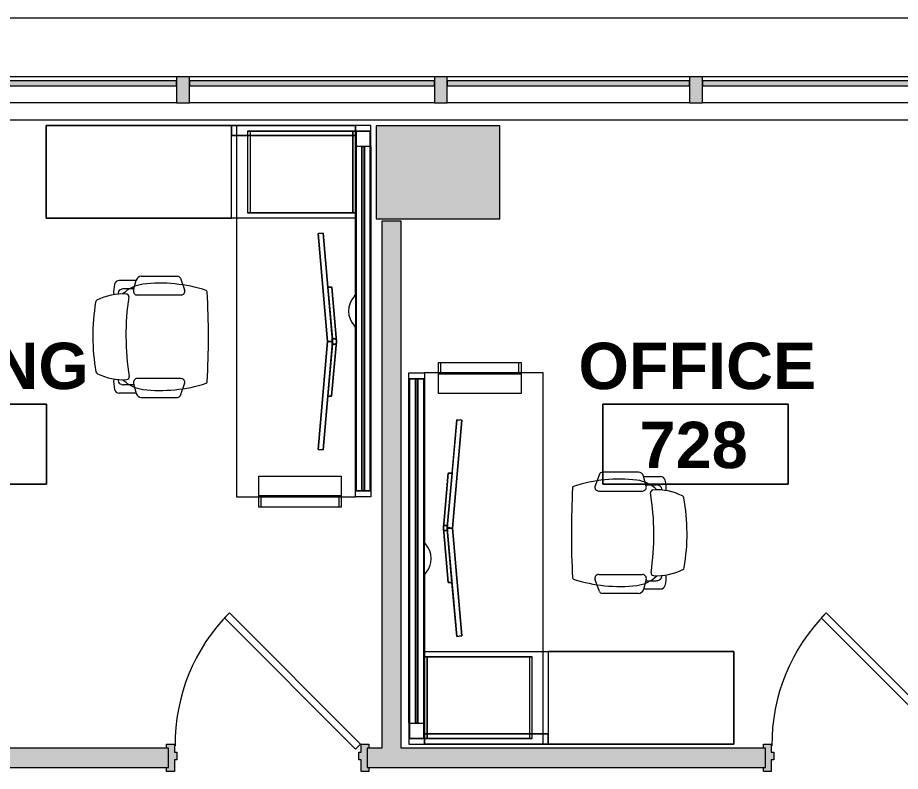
# Model space of a CAD drawing. Header units: inches. Extents: x 1076 to 2563, y 349 to 2134.
# Drawn here: x 1323.5 to 1494.7, y 1987.7 to 2133.9 of the extents above; entities that cross this region are included whole.
import ezdxf

# ---------------------------------------------------------------- set-up
doc = ezdxf.new("R2010")
doc.units = ezdxf.units.IN
doc.header["$MEASUREMENT"] = 0
doc.linetypes.add('Dash', pattern=[0.25, 0.125, -0.125])
for name, color, linetype, lineweight in [('A-AREA-IDEN', 2, 'Continuous', 9), ('A-COLS', 52, 'Continuous', 13), ('A-DOOR', 31, 'Continuous', 13), ('A-GLAZ-CURT', 52, 'Continuous', 13), ('A-GLAZ-CWMG', 51, 'Continuous', 13), ('A-WALL', 113, 'Continuous', 13), ('A-WALL-PATT', 111, 'Continuous', 13), ('I-FURN', 30, 'Continuous', 9), ('I-FURN-PNLS', 30, 'Dash', 9), ('I-WALL', 2, 'Continuous', 13)]:
    doc.layers.add(name, color=color, linetype=linetype, lineweight=lineweight)
doc.styles.add('Swis721 Lt BT_B', font='', dxfattribs={"height": 9})
doc.styles.get('Swis721 Lt BT_B').set_extended_font_data('Swis721 Lt BT', bold=True)

# ---------------------------------------------------------------- blocks, each defined once
blk = doc.blocks.new('Door - Single - Solid Door-7732912-Level XX  POWER _ SIGNAL')
at = {"layer": 'A-DOOR'}
h = blk.add_hatch(color=250, dxfattribs=at)
h.paths.add_polyline_path([(22.12, 2.54), (22.12, 0.29), (21.62, 0.29), (21.62, -1.21), (22.12, -1.21), (22.12, -2.71), (23.62, -2.71), (23.62, -1.96), (23.24, -1.96), (23.24, 1.79), (23.62, 1.79), (23.62, 2.54), (23.24, 2.54)], flags=0)
h.paths.add_polyline_path([(-14.68, 2.54), (-15.63, 2.54), (-15.63, 1.79), (-15.26, 1.79), (-15.26, -1.96), (-15.63, -1.96), (-15.63, -2.71), (-14.13, -2.71), (-14.13, -1.21), (-13.63, -1.21), (-13.63, 0.29), (-14.13, 0.29), (-14.13, 2.54)], flags=0)
at = {"layer": 'A-DOOR', "color": 8, "lineweight": 20}
for p, q in [((-15.63, 2.54), (-14.13, 2.54)), ((-15.63, 1.79), (-15.63, 2.54)), ((-14.13, 2.54), (-14.13, 0.29)), ((22.12, 2.54), (23.62, 2.54)), ((22.12, 0.29), (22.12, 2.54)), ((23.62, 2.54), (23.62, 1.79)), ((-14.13, 0.29), (-13.63, 0.29)), ((-13.63, 0.29), (-13.63, -1.21)), ((21.62, 0.29), (22.12, 0.29)), ((21.62, -1.21), (21.62, 0.29)), ((-14.13, -1.21), (-14.13, -2.71)), ((-13.63, -1.21), (-14.13, -1.21)), ((22.12, -1.21), (21.62, -1.21)), ((22.12, -2.71), (22.12, -1.21)), ((-15.63, -2.71), (-15.63, -1.96)), ((-14.13, -2.71), (-15.63, -2.71)), ((-13.03, -1.74), (-14.01, -2.71)), ((-14.01, -2.71), (11.45, -28.17)), ((12.42, -27.2), (-13.03, -1.74)), ((23.62, -2.71), (22.12, -2.71)), ((23.62, -1.96), (23.62, -2.71)), ((11.45, -28.17), (12.42, -27.2))]:
    blk.add_line(p, q, dxfattribs=at)
at = {"layer": 'A-DOOR', "lineweight": 9}
blk.add_arc((-14.01, -2.71), 36, 315, 0.5, dxfattribs=at)
blk = doc.blocks.new('System Panel - Glazed-V4-Level XX  POWER _ SIGNAL')
at = {"layer": 'A-GLAZ-CURT', "lineweight": 9}
blk.add_hatch(color=7, dxfattribs=at).paths.add_polyline_path([(23.37, 0.75), (23.37, 1.75), (-23.37, 1.75), (-23.37, 0.75), (-9.52, 0.75)], flags=0)
at = {"layer": 'A-GLAZ-CURT', "color": 8, "lineweight": 20}
for p, q in [((23.37, 1.75), (-23.37, 1.75)), ((-23.37, 1.75), (-23.37, 0.75)), ((23.37, 0.75), (23.37, 1.75)), ((-23.37, 0.75), (23.37, 0.75))]:
    blk.add_line(p, q, dxfattribs=at)
blk = doc.blocks.new('System Panel - Glazed-7148733-Level XX  POWER _ SIGNAL')
at = {"layer": 'A-GLAZ-CURT', "lineweight": 9}
blk.add_hatch(color=7, dxfattribs=at).paths.add_polyline_path([(23.75, 0.75), (23.75, 1.75), (-23.75, 1.75), (-23.75, 0.75)], flags=0)
at = {"layer": 'A-GLAZ-CURT', "color": 8, "lineweight": 20}
for p, q in [((23.75, 1.75), (-23.75, 1.75)), ((-23.75, 1.75), (-23.75, 0.75)), ((23.75, 0.75), (23.75, 1.75)), ((-23.75, 0.75), (23.75, 0.75))]:
    blk.add_line(p, q, dxfattribs=at)
blk = doc.blocks.new('System Panel - Glazed-7148729-Level XX  POWER _ SIGNAL')
at = {"layer": 'A-GLAZ-CURT', "lineweight": 9}
blk.add_hatch(color=7, dxfattribs=at).paths.add_polyline_path([(-10.89, 0.75), (23.5, 0.75), (23.5, 1.75), (-23.5, 1.75), (-23.5, 0.75)], flags=0)
at = {"layer": 'A-GLAZ-CURT', "color": 8, "lineweight": 20}
for p, q in [((23.5, 1.75), (-23.5, 1.75)), ((-23.5, 1.75), (-23.5, 0.75)), ((23.5, 0.75), (23.5, 1.75)), ((-23.5, 0.75), (23.5, 0.75))]:
    blk.add_line(p, q, dxfattribs=at)
blk = doc.blocks.new('Rectangular Mullion - 2_5_ x 5_ rectangular-7148713-Level XX  POWER _ SIGNAL')
at = {"layer": 'A-GLAZ-CWMG', "lineweight": 9}
blk.add_hatch(color=7, dxfattribs=at).paths.add_polyline_path([(-1.25, 2.5), (1.25, 2.5), (1.25, -2.5), (-1.25, -2.5), (-1.25, -0.75)], flags=0)
at = {"layer": 'A-GLAZ-CWMG', "color": 8, "lineweight": 20}
for p, q in [((-1.25, 2.5), (1.25, 2.5)), ((-1.25, -2.5), (-1.25, 2.5)), ((1.25, 2.5), (1.25, -2.5)), ((1.25, -2.5), (-1.25, -2.5))]:
    blk.add_line(p, q, dxfattribs=at)
blk = doc.blocks.new('Rectangular Mullion - 2_5_ x 5_ rectangular-V5-Level XX  POWER _ SIGNAL')
at = {"layer": 'A-GLAZ-CWMG', "lineweight": 9}
for p, q in [((1354.3, 2122.36), (1307.55, 2122.36)), ((1354.3, 2117.36), (1307.55, 2117.36))]:
    blk.add_line(p, q, dxfattribs=at)
blk = doc.blocks.new('Rectangular Mullion - 2_5_ x 5_ rectangular-7148718-Level XX  POWER _ SIGNAL')
at = {"layer": 'A-GLAZ-CWMG', "lineweight": 9}
for p, q in [((1179.55, 2122.36), (1132.05, 2122.36)), ((1179.55, 2117.36), (1132.05, 2117.36))]:
    blk.add_line(p, q, dxfattribs=at)
blk = doc.blocks.new('Rectangular Mullion - 2_5_ x 5_ rectangular-7148714-Level XX  POWER _ SIGNAL')
at = {"layer": 'A-GLAZ-CWMG', "lineweight": 9}
for p, q in [((1453.8, 2122.36), (1406.8, 2122.36)), ((1453.8, 2117.36), (1406.8, 2117.36))]:
    blk.add_line(p, q, dxfattribs=at)
blk = doc.blocks.new('TYP WORKSTATION - TYP WORKSTATION-7264152-Level XX  POWER _ SIGNAL')
at = {"layer": 'I-FURN'}
for p, q in [((1.12, 2.5), (-1.88, 2.5)), ((-1.88, 2.5), (-1.88, -0.5)), ((1.12, 2.5), (-1.88, 2.5)), ((-1.88, 2.5), (-1.88, -0.5)), ((-1.88, 2.31), (1.12, 2.31)), ((-1.88, 2.31), (1.12, 2.31)), ((67.87, 2.5), (1.12, 2.5)), ((67.87, 2.5), (1.12, 2.5)), ((1.12, 2.31), (67.87, 2.31)), ((1.12, 2.31), (67.87, 2.31)), ((67.87, 1.25), (67.87, 2.5)), ((67.87, 1.25), (67.87, 2.5)), ((67.87, 0.76), (67.87, 1.25)), ((67.87, 0.76), (67.87, 1.25)), ((67.87, -0.5), (67.87, 0.76)), ((67.87, -0.5), (67.87, 0.76)), ((-3, -0.5), (-1.88, -0.5)), ((-3, -23.54), (-3, -0.5)), ((-1.88, -0.5), (-3, -0.5)), ((-3, -0.5), (-3, -23.54)), ((-1.88, -0.5), (-3, -0.5)), ((-3, -0.5), (-3, -23.54)), ((-3, -23.54), (-3, -0.5)), ((-3, -0.5), (-1.88, -0.5)), ((1.12, -0.31), (-1.88, -0.31)), ((1.12, -0.31), (-1.88, -0.31)), ((-1.88, -0.5), (13.94, -0.5)), ((-1.88, -0.5), (67.87, -0.5)), ((-1.88, -0.5), (67.87, -0.5)), ((29.69, -0.5), (-1.88, -0.5)), ((-1, -0.5), (-1.88, -0.5)), ((-1.88, -0.5), (-1, -0.5)), ((-1.88, -0.5), (-1.88, -1)), ((-1.88, -21.42), (-1.88, -0.5)), ((13.94, -0.5), (-1.88, -0.5)), ((-1.88, -0.5), (13.94, -0.5)), ((-1.88, -1), (-1.88, -20.92)), ((-1.88, -1), (-1.88, -20.92)), ((-1.88, -20.92), (-1.88, -1)), ((13.94, -1), (-1.88, -1)), ((-1.88, -1), (13.94, -1)), ((-1, -1), (-1, -0.5)), ((-1, -0.5), (-1, -1)), ((-1, -20.92), (-1, -1)), ((-1, -1), (-1, -20.92)), ((67.87, -0.31), (1.12, -0.31)), ((67.87, -0.31), (1.12, -0.31)), ((13.94, -0.5), (15, -0.5)), ((13.94, -0.5), (13.94, -21.42)), ((13.94, -1), (13.94, -0.5)), ((13.94, -20.92), (13.94, -1)), ((13.94, -1), (13.94, -20.92)), ((13.94, -20.92), (13.94, -1)), ((15, -0.5), (15, -23.54)), ((67.87, -0.5), (36.31, -0.5)), ((69, -0.5), (67.87, -0.5)), ((69, -23.54), (69, -0.5)), ((65, -19.25), (65, -3.25)), ((65, -3.25), (69, -3.25)), ((68.81, -3.25), (68.81, -19.25)), ((69, -3.25), (71, -3.25)), ((71, -3.25), (71, -19.25)), ((38.83, -4.93), (17.91, -6.76)), ((38.92, -4.17), (28.37, -5.09)), ((28.37, -5.09), (38.92, -4.17)), ((28.37, -5.84), (38.83, -4.93)), ((38.83, -4.93), (28.37, -5.84)), ((28.37, -5.84), (38.42, -4.96)), ((28.37, -5.09), (28.37, -5.84)), ((28.37, -5.84), (28.37, -5.09)), ((38.92, -4.17), (38.42, -4.21)), ((38.42, -4.21), (38.92, -4.17)), ((38.42, -4.21), (38.42, -4.93)), ((38.42, -4.93), (38.42, -4.21)), ((38.42, -4.98), (38.84, -4.98)), ((38.84, -4.98), (38.42, -4.98)), ((38.43, -4.96), (38.83, -4.93)), ((38.83, -4.93), (39.01, -4.93)), ((39.01, -4.93), (38.83, -4.93)), ((38.92, -5.92), (38.83, -4.93)), ((38.83, -4.93), (38.84, -4.98)), ((38.84, -4.98), (39, -4.98)), ((39, -4.98), (38.84, -4.98)), ((38.84, -4.98), (38.92, -5.92)), ((39.42, -4.21), (38.92, -4.17)), ((38.92, -4.17), (39.42, -4.21)), ((49.53, -5.1), (38.92, -4.17)), ((38.92, -4.17), (49.53, -5.1)), ((39.01, -4.93), (38.92, -5.92)), ((38.92, -5.92), (39, -4.98)), ((39, -4.98), (39.01, -4.93)), ((39, -4.98), (39.42, -4.98)), ((39.42, -4.98), (39, -4.98)), ((39.01, -4.93), (49.53, -5.85)), ((49.53, -5.85), (39.01, -4.93)), ((59.93, -6.76), (39.01, -4.93)), ((39.01, -4.93), (39.41, -4.96)), ((39.42, -4.93), (39.42, -4.21)), ((39.42, -4.21), (39.42, -4.93)), ((39.42, -4.96), (49.53, -5.85)), ((49.53, -5.85), (49.53, -5.1)), ((49.53, -5.1), (49.53, -5.85)), ((68.81, -3.68), (69, -3.68)), ((69, -3.68), (71, -3.68)), ((17.91, -6.76), (28.37, -5.84)), ((17.91, -6.76), (18, -7.75)), ((18, -7.75), (17.91, -6.76)), ((18, -7.75), (38.92, -5.92)), ((38.92, -5.92), (18, -7.75)), ((38.92, -5.92), (59.84, -7.75)), ((59.84, -7.75), (38.92, -5.92)), ((49.53, -5.85), (59.93, -6.76)), ((59.84, -7.75), (59.93, -6.76)), ((59.93, -6.76), (59.84, -7.75)), ((68.81, -18.82), (69, -18.82)), ((69, -18.82), (71, -18.82)), ((69, -19.25), (65, -19.25)), ((71, -19.25), (69, -19.25)), ((-1.88, -20.92), (-1.88, -21.42)), ((-1.88, -20.92), (13.94, -20.92)), ((-1.88, -20.92), (13.94, -20.92)), ((-1.88, -21.42), (13.94, -21.42)), ((-1.88, -21.42), (13.94, -21.42)), ((-1, -21.42), (-1, -20.92)), ((-1, -20.92), (-1, -21.42)), ((-1, -22.29), (-1, -21.42)), ((-1, -21.42), (-1, -22.29)), ((13.94, -21.42), (13.94, -20.92)), ((-3, -60.5), (-3, -23.54)), ((-3, -23.54), (69, -23.54)), ((-3, -23.54), (-3, -24.5)), ((-3, -24.5), (-3, -23.54)), ((-1, -23.54), (-1, -22.33)), ((-1, -22.33), (-1, -23.54)), ((-1, -24.5), (-1, -23.54)), ((-1, -23.54), (-1, -24.5)), ((15, -23.54), (15, -60.5)), ((-3, -24.5), (-3, -60.5)), ((15, -24.5), (-3, -24.5)), ((-3, -24.5), (-1, -24.5)), ((-1, -24.5), (-3, -24.5)), ((15, -60.5), (15, -24.5)), ((26.65, -34.44), (28.91, -33.62)), ((49.35, -34.44), (47.09, -33.62)), ((26.26, -42.02), (26.26, -34.99)), ((29.91, -34.32), (29.91, -42.79)), ((46.09, -34.32), (46.09, -42.79)), ((49.74, -42.02), (49.74, -34.99)), ((28.97, -43.51), (27.01, -42.99)), ((27.11, -43.02), (27.11, -46.31)), ((28.71, -43.44), (28.71, -45.44)), ((47.03, -43.51), (48.99, -42.99)), ((47.29, -43.44), (47.29, -45.44)), ((48.89, -43.02), (48.89, -46.31)), ((15, -60.5), (-3, -60.5)), ((-3, -60.5), (15, -60.5))]:
    blk.add_line(p, q, dxfattribs=at)
for centre, radius, start, end in [((29.69, -1.15), 0.654, 46.1818, 90), ((33, 2.3), 4.13, 226.1818, 313.8182), ((36.31, -1.15), 0.654, 90, 133.8182), ((37.9, -198.98), 169.98, 87.0254, 92.9069), ((56.38, -38.32), 28.78, 161.9891, 186.7596), ((29.3, -29.52), 0.3, 92.9069, 161.9891), ((46.71, -29.53), 0.3, 17.9891, 87.0254), ((19.62, -38.32), 28.78, 353.2404, 17.9891), ((29.16, -34.32), 0.75, 0, 110), ((46.84, -34.32), 0.75, 70, 180), ((26.85, -34.99), 0.585, 110, 180), ((49.15, -34.99), 0.585, 0, 70), ((27.26, -42.02), 1, 180, 255), ((34.29, -40.94), 6.53, 186.7596, 225.1575), ((29.16, -42.79), 0.75, 255, 0), ((46.84, -42.79), 0.75, 180, 285), ((41.71, -40.94), 6.53, 314.8425, 353.2404), ((48.74, -42.02), 1, 285, 360), ((30.2, -44.95), 0.5, 81.5232, 176.6121), ((37.71, 5.42), 50.42, 261.5232, 279.1411), ((45.79, -44.86), 0.5, 3.8774, 99.1411), ((30.03, -45.44), 1.32, 180, 209.7381), ((29.66, -45.66), 0.896, 209.7381, 274.2583), ((40.78, -45.57), 11.1, 176.6121, 207.0184), ((35.22, -45.57), 11.1, 333.3879, 3.8774), ((46.34, -45.66), 0.896, 265.7417, 330.2619), ((45.97, -45.44), 1.32, 330.2619, 0), ((28.02, -46.31), 0.911, 180, 255.8268), ((29.27, -41.36), 6.02, 255.8268, 275.2693), ((46.73, -41.36), 6.02, 264.7307, 284.1732), ((47.98, -46.31), 0.911, 284.1732, 0), ((31.34, -50.39), 0.5, 207.0184, 260.3974), ((37.82, -12.05), 39.38, 260.3974, 280.1783), ((44.7, -50.32), 0.5, 280.1783, 333.3879)]:
    blk.add_arc(centre, radius, start, end, dxfattribs=at)
at = {"layer": 'I-FURN-PNLS', "linetype": 'Continuous'}
for p, q in [((-1.88, 2.5), (-3, 2.5)), ((-3, 2.5), (-3, -0.5)), ((-1.88, -0.5), (-1.88, 2.5)), ((1.12, 2.5), (67.87, 2.5)), ((1.12, 2.5), (1.12, -0.5)), ((67.87, 2.5), (67.87, -0.5)), ((67.87, 1.25), (67.87, 2.5)), ((67.87, 2.5), (69, 2.5)), ((69, 2.5), (69, -0.5)), ((1.12, 1.25), (67.87, 1.25)), ((67.87, 0.76), (1.12, 0.76)), ((1.23, 1.19), (1.17, 1.13)), ((1.17, 1.13), (1.17, 0.88)), ((1.17, 0.88), (1.23, 0.82)), ((67.76, 1.19), (1.23, 1.19)), ((67.76, 0.82), (1.23, 0.82)), ((67.82, 1.13), (67.76, 1.19)), ((67.76, 0.82), (67.82, 0.88)), ((67.82, 1.13), (67.82, 0.88)), ((67.87, 0.76), (67.87, 1.25)), ((67.87, -0.5), (67.87, 0.76)), ((-3, -0.5), (-1.88, -0.5)), ((1.12, -0.5), (67.87, -0.5)), ((69, -0.5), (67.87, -0.5))]:
    blk.add_line(p, q, dxfattribs=at)
blk = doc.blocks.new('TYP WORKSTATION - TYP WORKSTATION-V34-Level XX  POWER _ SIGNAL')
at = {"layer": 'I-FURN'}
for p, q in [((1.12, 2.5), (-1.88, 2.5)), ((-1.88, 2.5), (-1.88, -0.5)), ((1.12, 2.5), (-1.88, 2.5)), ((-1.88, 2.5), (-1.88, -0.5)), ((-1.88, 2.31), (1.12, 2.31)), ((-1.88, 2.31), (1.12, 2.31)), ((67.87, 2.5), (1.12, 2.5)), ((67.87, 2.5), (1.12, 2.5)), ((1.12, 2.31), (67.87, 2.31)), ((1.12, 2.31), (67.87, 2.31)), ((67.87, 1.25), (67.87, 2.5)), ((67.87, 1.25), (67.87, 2.5)), ((67.87, 0.76), (67.87, 1.25)), ((67.87, 0.76), (67.87, 1.25)), ((67.87, -0.5), (67.87, 0.76)), ((67.87, -0.5), (67.87, 0.76)), ((-3, -0.5), (-1.88, -0.5)), ((-3, -23.54), (-3, -0.5)), ((-1.88, -0.5), (-3, -0.5)), ((-3, -0.5), (-3, -23.54)), ((-1.88, -0.5), (-3, -0.5)), ((-3, -0.5), (-3, -23.54)), ((-3, -23.54), (-3, -0.5)), ((-3, -0.5), (-1.88, -0.5)), ((1.12, -0.31), (-1.88, -0.31)), ((1.12, -0.31), (-1.88, -0.31)), ((-1.88, -0.5), (13.94, -0.5)), ((-1.88, -0.5), (67.87, -0.5)), ((-1.88, -0.5), (67.87, -0.5)), ((29.69, -0.5), (-1.88, -0.5)), ((-1, -0.5), (-1.88, -0.5)), ((-1.88, -0.5), (-1, -0.5)), ((-1.88, -0.5), (-1.88, -1)), ((-1.88, -21.42), (-1.88, -0.5)), ((13.94, -0.5), (-1.88, -0.5)), ((-1.88, -0.5), (13.94, -0.5)), ((-1.88, -1), (-1.88, -20.92)), ((-1.88, -1), (-1.88, -20.92)), ((-1.88, -20.92), (-1.88, -1)), ((13.94, -1), (-1.88, -1)), ((-1.88, -1), (13.94, -1)), ((-1, -1), (-1, -0.5)), ((-1, -0.5), (-1, -1)), ((-1, -20.92), (-1, -1)), ((-1, -1), (-1, -20.92)), ((67.87, -0.31), (1.12, -0.31)), ((67.87, -0.31), (1.12, -0.31)), ((13.94, -0.5), (15, -0.5)), ((13.94, -0.5), (13.94, -21.42)), ((13.94, -1), (13.94, -0.5)), ((13.94, -20.92), (13.94, -1)), ((13.94, -1), (13.94, -20.92)), ((13.94, -20.92), (13.94, -1)), ((15, -0.5), (15, -23.54)), ((67.87, -0.5), (36.31, -0.5)), ((69, -0.5), (67.87, -0.5)), ((69, -23.54), (69, -0.5)), ((65, -19.25), (65, -3.25)), ((65, -3.25), (69, -3.25)), ((68.81, -3.25), (68.81, -19.25)), ((69, -3.25), (71, -3.25)), ((71, -3.25), (71, -19.25)), ((38.83, -4.93), (17.91, -6.76)), ((38.92, -4.17), (28.37, -5.09)), ((28.37, -5.09), (38.92, -4.17)), ((28.37, -5.84), (38.83, -4.93)), ((38.83, -4.93), (28.37, -5.84)), ((28.37, -5.84), (38.42, -4.96)), ((28.37, -5.09), (28.37, -5.84)), ((28.37, -5.84), (28.37, -5.09)), ((38.92, -4.17), (38.42, -4.21)), ((38.42, -4.21), (38.92, -4.17)), ((38.42, -4.21), (38.42, -4.93)), ((38.42, -4.93), (38.42, -4.21)), ((38.42, -4.98), (38.84, -4.98)), ((38.84, -4.98), (38.42, -4.98)), ((38.43, -4.96), (38.83, -4.93)), ((38.83, -4.93), (39.01, -4.93)), ((39.01, -4.93), (38.83, -4.93)), ((38.92, -5.92), (38.83, -4.93)), ((38.83, -4.93), (38.84, -4.98)), ((38.84, -4.98), (39, -4.98)), ((39, -4.98), (38.84, -4.98)), ((38.84, -4.98), (38.92, -5.92)), ((39.42, -4.21), (38.92, -4.17)), ((38.92, -4.17), (39.42, -4.21)), ((49.53, -5.1), (38.92, -4.17)), ((38.92, -4.17), (49.53, -5.1)), ((39.01, -4.93), (38.92, -5.92)), ((38.92, -5.92), (39, -4.98)), ((39, -4.98), (39.01, -4.93)), ((39, -4.98), (39.42, -4.98)), ((39.42, -4.98), (39, -4.98)), ((39.01, -4.93), (49.53, -5.85)), ((49.53, -5.85), (39.01, -4.93)), ((59.93, -6.76), (39.01, -4.93)), ((39.01, -4.93), (39.41, -4.96)), ((39.42, -4.93), (39.42, -4.21)), ((39.42, -4.21), (39.42, -4.93)), ((39.42, -4.96), (49.53, -5.85)), ((49.53, -5.85), (49.53, -5.1)), ((49.53, -5.1), (49.53, -5.85)), ((68.81, -3.68), (69, -3.68)), ((69, -3.68), (71, -3.68)), ((17.91, -6.76), (28.37, -5.84)), ((17.91, -6.76), (18, -7.75)), ((18, -7.75), (17.91, -6.76)), ((18, -7.75), (38.92, -5.92)), ((38.92, -5.92), (18, -7.75)), ((38.92, -5.92), (59.84, -7.75)), ((59.84, -7.75), (38.92, -5.92)), ((49.53, -5.85), (59.93, -6.76)), ((59.84, -7.75), (59.93, -6.76)), ((59.93, -6.76), (59.84, -7.75)), ((68.81, -18.82), (69, -18.82)), ((69, -18.82), (71, -18.82)), ((69, -19.25), (65, -19.25)), ((71, -19.25), (69, -19.25)), ((-1.88, -20.92), (-1.88, -21.42)), ((-1.88, -20.92), (13.94, -20.92)), ((-1.88, -20.92), (13.94, -20.92)), ((-1.88, -21.42), (13.94, -21.42)), ((-1.88, -21.42), (13.94, -21.42)), ((-1, -21.42), (-1, -20.92)), ((-1, -20.92), (-1, -21.42)), ((-1, -22.29), (-1, -21.42)), ((-1, -21.42), (-1, -22.29)), ((13.94, -21.42), (13.94, -20.92)), ((-3, -60.5), (-3, -23.54)), ((-3, -23.54), (69, -23.54)), ((-3, -23.54), (-3, -24.5)), ((-3, -24.5), (-3, -23.54)), ((-1, -23.54), (-1, -22.33)), ((-1, -22.33), (-1, -23.54)), ((-1, -24.5), (-1, -23.54)), ((-1, -23.54), (-1, -24.5)), ((15, -23.54), (15, -60.5)), ((-3, -24.5), (-3, -60.5)), ((15, -24.5), (-3, -24.5)), ((-3, -24.5), (-1, -24.5)), ((-1, -24.5), (-3, -24.5)), ((15, -60.5), (15, -24.5)), ((26.65, -34.44), (28.91, -33.62)), ((49.35, -34.44), (47.09, -33.62)), ((26.26, -42.02), (26.26, -34.99)), ((29.91, -34.32), (29.91, -42.79)), ((46.09, -34.32), (46.09, -42.79)), ((49.74, -42.02), (49.74, -34.99)), ((28.97, -43.51), (27.01, -42.99)), ((27.11, -43.02), (27.11, -46.31)), ((28.71, -43.44), (28.71, -45.44)), ((47.03, -43.51), (48.99, -42.99)), ((47.29, -43.44), (47.29, -45.44)), ((48.89, -43.02), (48.89, -46.31)), ((15, -60.5), (-3, -60.5)), ((-3, -60.5), (15, -60.5))]:
    blk.add_line(p, q, dxfattribs=at)
for centre, radius, start, end in [((29.69, -1.15), 0.654, 46.1818, 90), ((33, 2.3), 4.13, 226.1818, 313.8182), ((36.31, -1.15), 0.654, 90, 133.8182), ((37.9, -198.98), 169.98, 87.0254, 92.9069), ((56.38, -38.32), 28.78, 161.9891, 186.7596), ((29.3, -29.52), 0.3, 92.9069, 161.9891), ((46.71, -29.53), 0.3, 17.9891, 87.0254), ((19.62, -38.32), 28.78, 353.2404, 17.9891), ((29.16, -34.32), 0.75, 0, 110), ((46.84, -34.32), 0.75, 70, 180), ((26.85, -34.99), 0.585, 110, 180), ((49.15, -34.99), 0.585, 0, 70), ((27.26, -42.02), 1, 180, 255), ((34.29, -40.94), 6.53, 186.7596, 225.1575), ((29.16, -42.79), 0.75, 255, 0), ((46.84, -42.79), 0.75, 180, 285), ((41.71, -40.94), 6.53, 314.8425, 353.2404), ((48.74, -42.02), 1, 285, 360), ((30.2, -44.95), 0.5, 81.5232, 176.6121), ((37.71, 5.42), 50.42, 261.5232, 279.1411), ((45.79, -44.86), 0.5, 3.8774, 99.1411), ((30.03, -45.44), 1.32, 180, 209.7381), ((29.66, -45.66), 0.896, 209.7381, 274.2583), ((40.78, -45.57), 11.1, 176.6121, 207.0184), ((35.22, -45.57), 11.1, 333.3879, 3.8774), ((46.34, -45.66), 0.896, 265.7417, 330.2619), ((45.97, -45.44), 1.32, 330.2619, 0), ((28.02, -46.31), 0.911, 180, 255.8268), ((29.27, -41.36), 6.02, 255.8268, 275.2693), ((46.73, -41.36), 6.02, 264.7307, 284.1732), ((47.98, -46.31), 0.911, 284.1732, 0), ((31.34, -50.39), 0.5, 207.0184, 260.3974), ((37.82, -12.05), 39.38, 260.3974, 280.1783), ((44.7, -50.32), 0.5, 280.1783, 333.3879)]:
    blk.add_arc(centre, radius, start, end, dxfattribs=at)
at = {"layer": 'I-FURN-PNLS', "linetype": 'Continuous'}
for p, q in [((-1.88, 2.5), (-3, 2.5)), ((-3, 2.5), (-3, -0.5)), ((-1.88, -0.5), (-1.88, 2.5)), ((1.12, 2.5), (67.87, 2.5)), ((1.12, 2.5), (1.12, -0.5)), ((67.87, 2.5), (67.87, -0.5)), ((67.87, 1.25), (67.87, 2.5)), ((67.87, 2.5), (69, 2.5)), ((69, 2.5), (69, -0.5)), ((1.12, 1.25), (67.87, 1.25)), ((67.87, 0.76), (1.12, 0.76)), ((1.23, 1.19), (1.17, 1.13)), ((1.17, 1.13), (1.17, 0.88)), ((1.17, 0.88), (1.23, 0.82)), ((67.76, 1.19), (1.23, 1.19)), ((67.76, 0.82), (1.23, 0.82)), ((67.82, 1.13), (67.76, 1.19)), ((67.76, 0.82), (67.82, 0.88)), ((67.82, 1.13), (67.82, 0.88)), ((67.87, 0.76), (67.87, 1.25)), ((67.87, -0.5), (67.87, 0.76)), ((-3, -0.5), (-1.88, -0.5)), ((1.12, -0.5), (67.87, -0.5)), ((69, -0.5), (67.87, -0.5))]:
    blk.add_line(p, q, dxfattribs=at)
blk = doc.blocks.new('Room Tag - Room Name and Number-3379422-Level XX  POWER _ SIGNAL')
at = {"layer": 'A-AREA-IDEN'}
for p, q in [((-0.1881, -0.1636), (-0.1881, -0.0018)), ((-0.1881, -0.0018), (0.1869, -0.0018)), ((0.1869, -0.0018), (-0.1881, -0.0018)), ((-0.1881, -0.0018), (-0.1881, -0.1636)), ((0.1869, -0.0018), (0.1869, -0.1636)), ((0.1869, -0.1636), (0.1869, -0.0018)), ((0.1869, -0.1636), (-0.1881, -0.1636)), ((-0.1881, -0.1636), (0.1869, -0.1636))]:
    blk.add_line(p, q, dxfattribs=at)

msp = doc.modelspace()

# ---------------------------------------------------------------- hatches: boundary and pattern name
at = {"layer": 'A-COLS'}
msp.add_hatch(color=250, dxfattribs=at).paths.add_polyline_path([(1398.03, 2094.86), (1416.98, 2094.86), (1416.98, 2112.86), (1392.98, 2112.86), (1392.98, 2094.86)], flags=0)
at = {"layer": 'A-WALL-PATT', "lineweight": 9}
msp.add_hatch(color=7, dxfattribs=at).paths.add_polyline_path([(1397.86, 1992.24), (1397.86, 2094.42), (1394.11, 2094.42), (1394.11, 1992.24)], flags=0)
h = msp.add_hatch(color=7, dxfattribs=at)
h.paths.add_polyline_path([(1515.11, 1988.49), (1515.77, 1988.49), (1515.77, 1992.24), (1506.98, 1992.24), (1506.98, 1988.49), (1511.36, 1988.49)], flags=0)
h.paths.add_polyline_path([(1391.23, 1988.49), (1468.48, 1988.49), (1468.48, 1992.24), (1391.23, 1992.24)], flags=0)
h.paths.add_polyline_path([(1264.38, 1988.49), (1352.73, 1988.49), (1352.73, 1992.24), (1234.65, 1992.24), (1234.65, 1988.49), (1264.15, 1988.49)], flags=0)

# ---------------------------------------------------------------- linework, layer by layer
at = {"layer": 'A-COLS', "color": 8, "lineweight": 20}
for p, q in [((1416.98, 2112.86), (1392.98, 2112.86)), ((1392.98, 2112.86), (1392.98, 2094.86)), ((1416.98, 2094.86), (1416.98, 2112.86)), ((1392.98, 2094.86), (1416.98, 2094.86))]:
    msp.add_line(p, q, dxfattribs=at)
at = {"layer": 'A-WALL', "lineweight": 9}
for p, q in [((1083.68, 2133.85), (2203.3, 2133.85)), ((1554.77, 2113.98), (1254.9, 2113.98))]:
    msp.add_line(p, q, dxfattribs=at)
at = {"layer": 'I-WALL', "color": 8, "lineweight": 20}
for p, q in [((1394.11, 2094.42), (1394.11, 1992.24)), ((1397.86, 2094.42), (1394.11, 2094.42)), ((1397.86, 1992.24), (1397.86, 2094.42)), ((1352.73, 1992.24), (1234.65, 1992.24)), ((1352.73, 1988.49), (1352.73, 1992.24)), ((1394.11, 1992.24), (1391.23, 1992.24)), ((1391.23, 1992.24), (1391.23, 1988.49)), ((1468.48, 1992.24), (1397.86, 1992.24)), ((1468.48, 1988.49), (1468.48, 1992.24)), ((1234.65, 1988.49), (1352.73, 1988.49)), ((1391.23, 1988.49), (1468.48, 1988.49))]:
    msp.add_line(p, q, dxfattribs=at)

# ---------------------------------------------------------------- block references
at = {"layer": 'A-AREA-IDEN', "xscale": 95.99999999999994, "yscale": 95.99999999999994, "zscale": 95.99999999999994}
for p in [(1311.11, 2059.12), (1454.99, 2059.12)]:
    msp.add_blockref('Room Tag - Room Name and Number-3379422-Level XX  POWER _ SIGNAL', p, dxfattribs=at)
at = {"layer": 'A-DOOR', "rotation": 180}
for p in [(1375.98, 1990.28), (1491.73, 1990.28)]:
    msp.add_blockref('Door - Single - Solid Door-7732912-Level XX  POWER _ SIGNAL', p, dxfattribs=at)
at = {"layer": 'A-GLAZ-CURT', "lineweight": 9}
for name, p in [('System Panel - Glazed-V4-Level XX  POWER _ SIGNAL', (1330.93, 2119.86)), ('System Panel - Glazed-7148733-Level XX  POWER _ SIGNAL', (1380.55, 2119.86)), ('System Panel - Glazed-7148729-Level XX  POWER _ SIGNAL', (1430.3, 2119.86)), ('System Panel - Glazed-7148733-Level XX  POWER _ SIGNAL', (1480.05, 2119.86))]:
    msp.add_blockref(name, p, dxfattribs=at)
at = {"layer": 'A-GLAZ-CWMG', "lineweight": 9}
for name, p in [('Rectangular Mullion - 2_5_ x 5_ rectangular-V5-Level XX  POWER _ SIGNAL', (0, 0)), ('Rectangular Mullion - 2_5_ x 5_ rectangular-7148718-Level XX  POWER _ SIGNAL', (224.75, 0)), ('Rectangular Mullion - 2_5_ x 5_ rectangular-7148714-Level XX  POWER _ SIGNAL', (0, 0)), ('Rectangular Mullion - 2_5_ x 5_ rectangular-7148718-Level XX  POWER _ SIGNAL', (324.25, 0))]:
    msp.add_blockref(name, p, dxfattribs=at)
at = {"layer": 'A-GLAZ-CWMG', "lineweight": 9, "extrusion": (0, 0, -1), "rotation": 180}
for p in [(-1355.55, 2119.86), (-1405.55, 2119.86), (-1455.05, 2119.86)]:
    msp.add_blockref('Rectangular Mullion - 2_5_ x 5_ rectangular-7148713-Level XX  POWER _ SIGNAL', p, dxfattribs=at)
at = {"layer": 'I-FURN'}
for name, p, rotation in [('TYP WORKSTATION - TYP WORKSTATION-7264152-Level XX  POWER _ SIGNAL', (1389.47, 2109.98), 270.0000000000005), ('TYP WORKSTATION - TYP WORKSTATION-V34-Level XX  POWER _ SIGNAL', (1401.86, 1995.99), 89.9999999999999)]:
    msp.add_blockref(name, p, dxfattribs=dict(at, rotation=rotation))

# ---------------------------------------------------------------- texts
at = {"layer": 'A-AREA-IDEN', "char_height": 9, "attachment_point": 1, "style": 'Swis721 Lt BT_B'}
for s, insert, width in [('BILLING', (1286.99, 2070.84), 58.176), ('OFFICE', (1432.24, 2070.84), 54.843), ('728', (1444.09, 2055.52), 25.452)]:
    msp.add_mtext(s, dxfattribs=dict(at, insert=insert, width=width))

doc.saveas('drawing.dxf')
